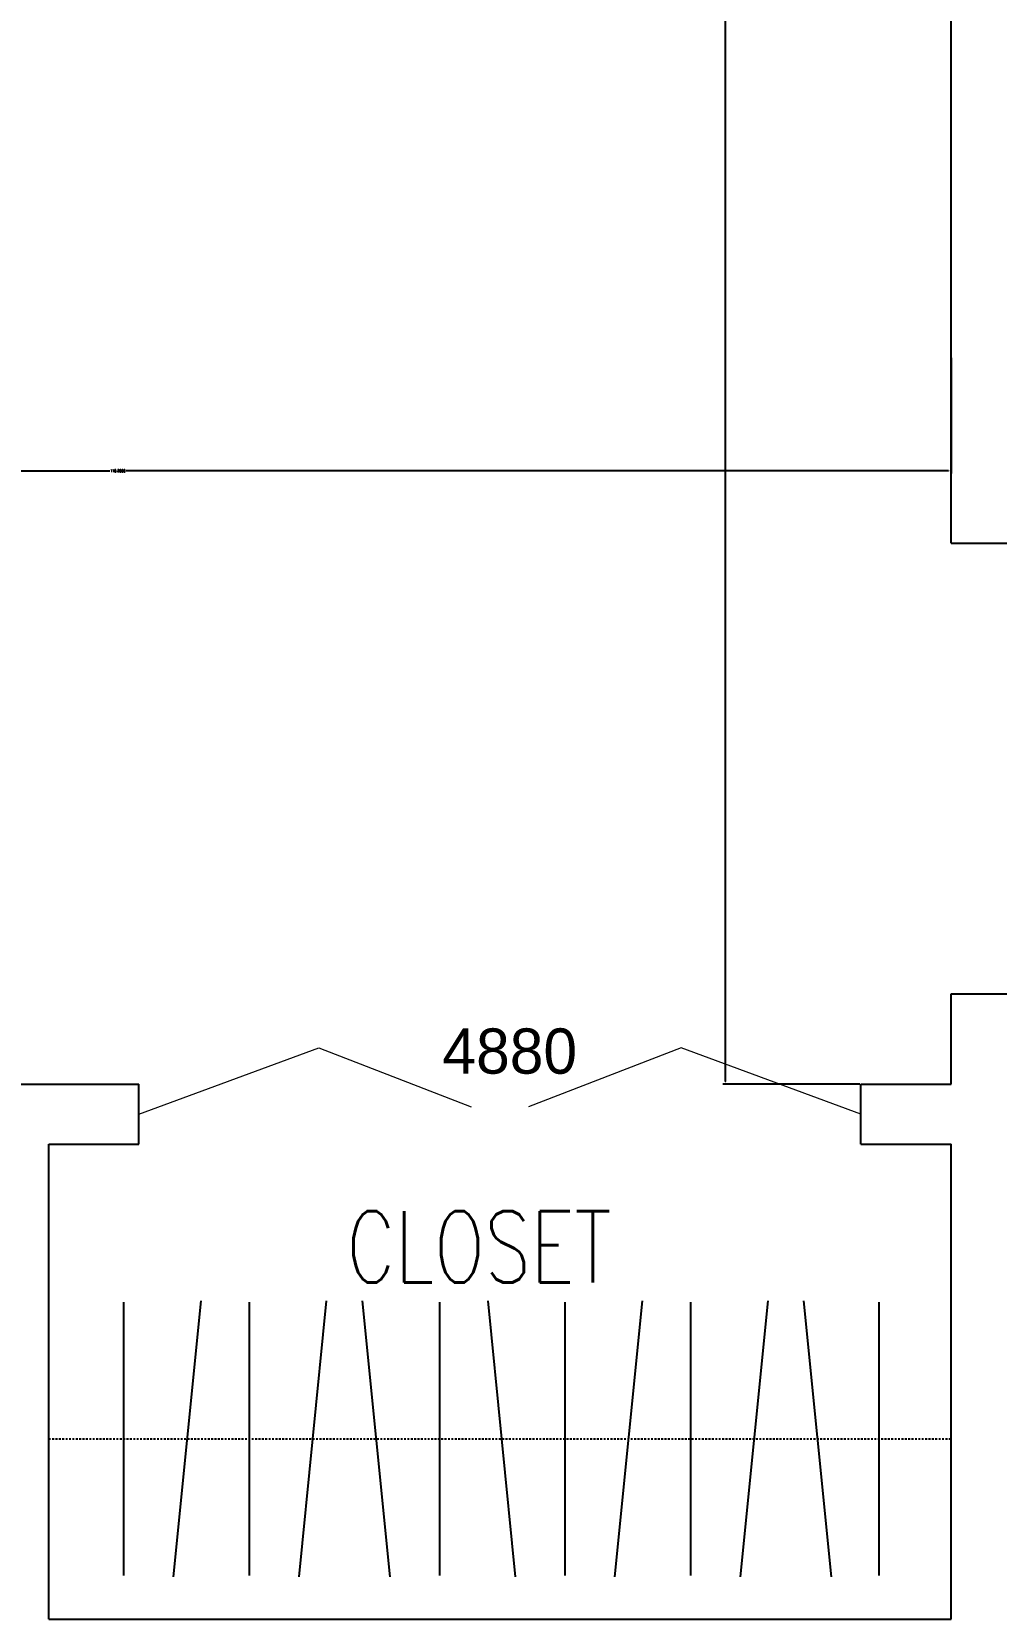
# Model space of a CAD drawing. Header units: inches. Extents: x 26998 to 46838, y -509 to 4343.
# Drawn here: x 31971.2 to 32035.3, y 3700.3 to 3805.9 of the extents above; entities that cross this region are included whole.
import ezdxf

# ---------------------------------------------------------------- set-up
doc = ezdxf.new("R2010")
doc.units = ezdxf.units.IN
doc.header["$LTSCALE"] = 0.5
doc.header["$MEASUREMENT"] = 0
doc.linetypes.add('HIDDEN', pattern=[0.375, 0.25, -0.125])
doc.layers.get('Defpoints').update_dxf_attribs({"color": 140})
for name, color, linetype in [('BUILT-INS', 13, 'Continuous'), ('CABS', 23, 'Continuous'), ('Title Block', 7, 'Continuous')]:
    doc.layers.add(name, color=color, linetype=linetype)
doc.layers.add('TXT', color=4, linetype='Continuous', lineweight=9)
doc.styles.add('HS-DESIGN-TTLB', font='GOTHIC.TTF')
doc.styles.get("Standard").update_dxf_attribs({"font": 'romans.shx', "width": 0.75})
doc.dimstyles.get("Standard").update_dxf_attribs({"dimtxt": 0.18, "dimasz": 0.18, "dimexe": 0.18, "dimexo": 0.0625, "dimgap": 0.09, "dimtad": 0, "dimtih": 1, "dimtoh": 1, "dimdec": 4, "dimzin": 0, "dimdsep": 46, "dimtxsty": 'Standard', "dimcen": 0.09, "dimadec": 0, "dimazin": 0, "dimtfac": 1, "dimtdec": 4, "dimtofl": 0, "dimtmove": 0, "dimatfit": 3, "dimfxl": 1, "dimtolj": 1, "dimtzin": 0, "dimarcsym": 0})

# ---------------------------------------------------------------- blocks, each defined once
blk = doc.blocks.new('*D1177')
at = {"layer": 'Defpoints', "color": 0, "transparency": 16777216}
for p in [(32032.32, 3948.87), (32017.32, 3735.87), (32026.32, 3735.87)]:
    blk.add_point(p, dxfattribs=at)
at = {"layer": 'Title Block', "color": 0, "lineweight": -2, "transparency": 16777216}
for p, q in [((32032.26, 3948.87), (32017.14, 3948.87)), ((32017.32, 3948.69), (32017.32, 3842.55)), ((32017.32, 3736.05), (32017.32, 3842.19)), ((32026.26, 3735.87), (32017.14, 3735.87))]:
    blk.add_line(p, q, dxfattribs=at)
at = {"layer": 'Title Block', "color": 0, "transparency": 16777216}
for points in [[(32017.29, 3948.69), (32017.35, 3948.69), (32017.32, 3948.87)], [(32017.29, 3736.05), (32017.35, 3736.05), (32017.32, 3735.87)]]:
    blk.add_solid(points, dxfattribs=at)
at = {"layer": 'Title Block', "color": 0, "transparency": 16777216, "insert": (32017.32, 3842.37), "char_height": 0.18, "attachment_point": 5}
blk.add_mtext('\\A1;213.0000', dxfattribs=at)
blk = doc.blocks.new('*D1182')
at = {"layer": 'Defpoints', "color": 0, "transparency": 16777216}
for p in [(31921.52, 3784.27), (32032.32, 3784.27), (32032.32, 3776.67)]:
    blk.add_point(p, dxfattribs=at)
at = {"layer": 'Title Block', "color": 0, "lineweight": -2, "transparency": 16777216}
for p, q in [((31921.52, 3784.2), (31921.52, 3776.49)), ((32032.32, 3784.2), (32032.32, 3776.49)), ((31921.7, 3776.67), (31976.38, 3776.67)), ((32032.14, 3776.67), (31977.47, 3776.67))]:
    blk.add_line(p, q, dxfattribs=at)
at = {"layer": 'Title Block', "color": 0, "transparency": 16777216}
for points in [[(31921.7, 3776.7), (31921.7, 3776.64), (31921.52, 3776.67)], [(32032.14, 3776.7), (32032.14, 3776.64), (32032.32, 3776.67)]]:
    blk.add_solid(points, dxfattribs=at)
at = {"layer": 'Title Block', "color": 0, "transparency": 16777216, "insert": (31976.92, 3776.67), "char_height": 0.18, "attachment_point": 5}
blk.add_mtext('\\A1;110.8000', dxfattribs=at)

msp = doc.modelspace()

# ---------------------------------------------------------------- linework, layer by layer
at = {"layer": 'BUILT-INS', "linetype": 'HIDDEN'}
msp.add_line((31972.3218999, 3712.2657314), (32032.3218999, 3712.2657314), dxfattribs=at)
at = {"layer": 'CABS'}
for p, q in [((31977.3164998, 3703.1782319), (31977.3164998, 3721.3532309)), ((31980.6186614, 3703.0864408), (31982.4531976, 3721.4450221)), ((31985.6636246, 3703.1782319), (31985.6636246, 3721.3532309)), ((31988.9657862, 3703.0864408), (31990.8003224, 3721.4450221)), ((31995.0197383, 3703.0864408), (31993.1852021, 3721.4450221)), ((31998.3218999, 3703.1782319), (31998.3218999, 3721.3532309)), ((32003.3668631, 3703.0864408), (32001.5323269, 3721.4450221)), ((32006.6690247, 3703.1782319), (32006.6690247, 3721.3532309)), ((32009.9711863, 3703.0864408), (32011.8057225, 3721.4450221)), ((32015.0161495, 3703.1782319), (32015.0161495, 3721.3532309)), ((32018.318311, 3703.0864408), (32020.1528473, 3721.4450221)), ((32024.3722632, 3703.0864408), (32022.537727, 3721.4450221)), ((32027.5323269, 3703.1782319), (32027.5323269, 3721.3532309))]:
    msp.add_line(p, q, dxfattribs=at)
at = {"layer": 'Title Block'}
for p, q in [((32032.3218999, 3771.8657314), (32032.3218999, 3948.8657314)), ((32032.3218999, 3771.8657314), (32038.3218999, 3771.8657314)), ((32032.3218999, 3741.8657314), (32038.3218999, 3741.8657314)), ((32032.3218999, 3735.8657314), (32032.3218999, 3741.8657314)), ((31958.3218999, 3735.8657314), (31978.3218999, 3735.8657314)), ((31978.3218999, 3731.8657314), (31978.3218999, 3735.8657314)), ((32026.3218999, 3735.8657314), (32032.3218999, 3735.8657314)), ((32026.3218999, 3731.8657314), (32026.3218999, 3735.8657314)), ((31972.3218999, 3731.8657314), (31978.3218999, 3731.8657314)), ((31972.3218999, 3700.2657314), (31972.3218999, 3731.8657314)), ((32026.3218999, 3731.8657314), (32032.3218999, 3731.8657314)), ((32032.3218999, 3700.2657314), (32032.3218999, 3731.8657314)), ((31972.3218999, 3700.2657314), (32032.3218999, 3700.2657314))]:
    msp.add_line(p, q, dxfattribs=at)
at = {"layer": 'TXT', "color": 4}
for p, q in [((31978.3218999, 3733.8657314), (31990.2698282, 3738.2828674)), ((31990.2698282, 3738.2828674), (32000.4169495, 3734.3689773)), ((32014.3739716, 3738.2828674), (32004.2268503, 3734.3689773)), ((32026.3218999, 3733.8657314), (32014.3739716, 3738.2828674))]:
    msp.add_line(p, q, dxfattribs=at)

# ---------------------------------------------------------------- texts
at = {"insert": (31992.1311648, 3727.4260299), "char_height": 4.76054208, "width": 28.741858457, "attachment_point": 1}
msp.add_mtext('\\A1;CLOSET', dxfattribs=at)
at = {"layer": 'Title Block', "insert": (31998.4987713, 3739.5732289), "char_height": 3.0096, "width": 43.611515527, "attachment_point": 1, "style": 'HS-DESIGN-TTLB'}
msp.add_mtext('4880', dxfattribs=at)

# ---------------------------------------------------------------- dimensions: what is measured, and where the dimension line sits
at = {"layer": 'Title Block'}
dim = msp.add_linear_dim(base=(32017.3218999, 3735.8657314), p1=(32032.3218999, 3948.8657314), p2=(32026.3218999, 3735.8657314), angle=90, dimstyle='Standard', dxfattribs=at)
dim.commit()
dim.dimension.update_dxf_attribs({"geometry": '*D1177', "text_midpoint": (32017.3218999, 3842.3657314)})
dim = msp.add_linear_dim(base=(32032.3218999, 3776.6657314), p1=(31921.5218999, 3784.2657314), p2=(32032.3218999, 3784.2657314), dimstyle='Standard', dxfattribs=at)
dim.commit()
dim.dimension.update_dxf_attribs({"geometry": '*D1182', "text_midpoint": (31976.9218999, 3776.6657314)})

doc.saveas('drawing.dxf')
